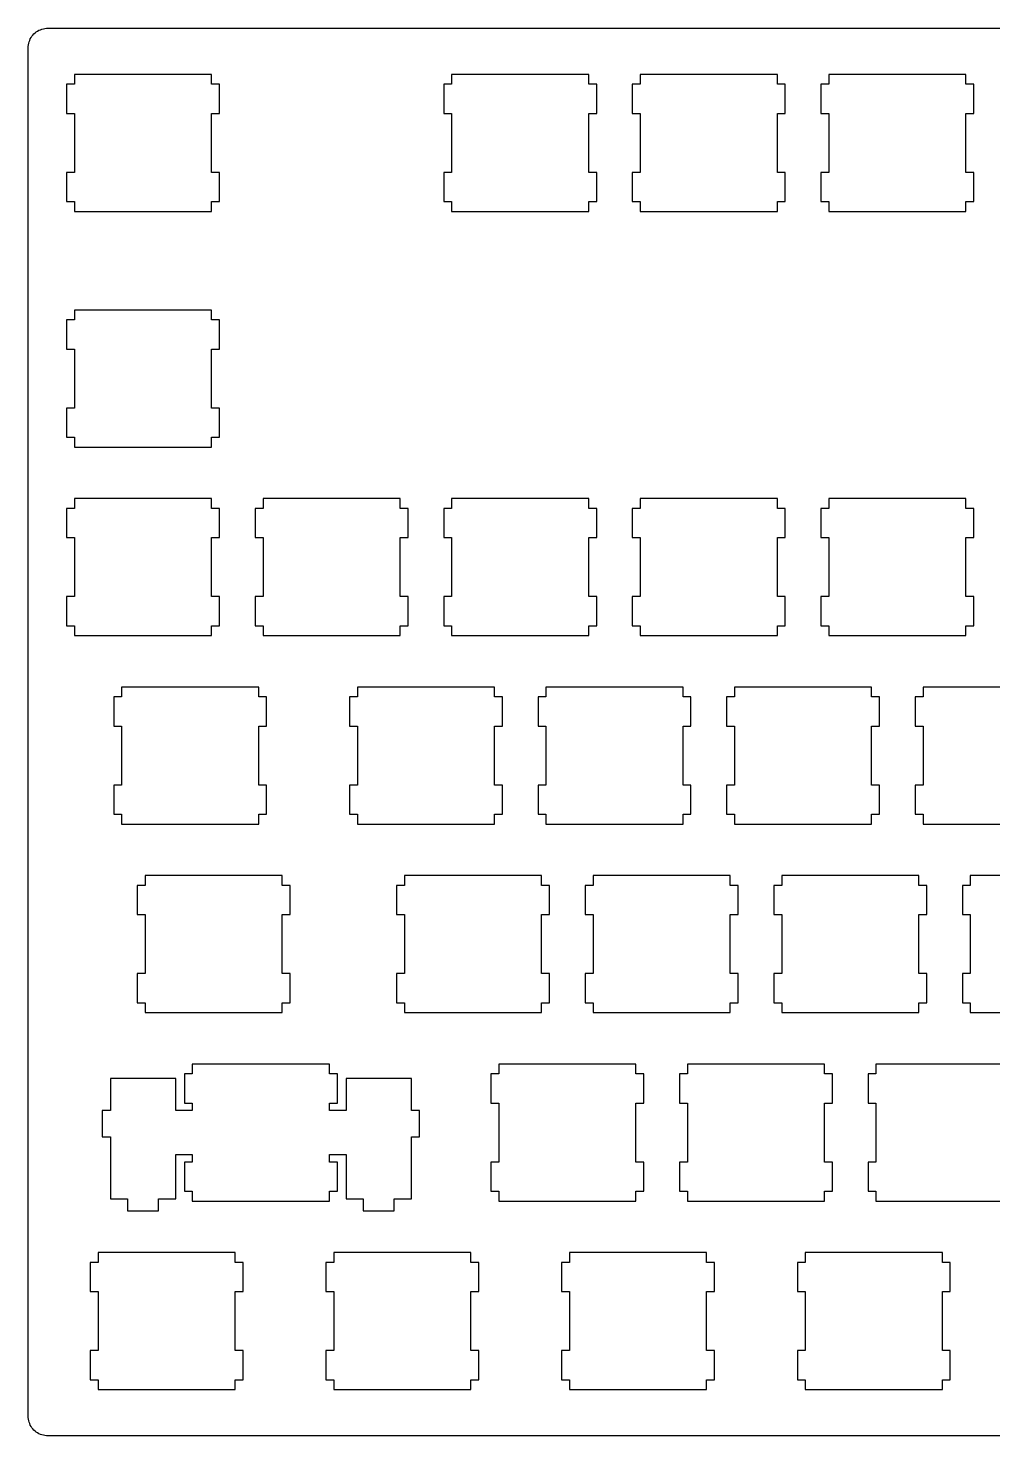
# Model space of a CAD drawing. Extents: x 0 to 433, y 0 to 142.
# Drawn here: x 0.1 to 97.5, y 0.2 to 142.4 of the extents above; entities that cross this region are included whole.
import ezdxf

# ---------------------------------------------------------------- set-up
doc = ezdxf.new("R2010")
doc.units = 0
doc.layers.get('0').update_dxf_attribs({"linetype": 'CONTINUOUS'})

msp = doc.modelspace()

# ---------------------------------------------------------------- linework, layer by layer
at = {"color": 0}
for p, q in [((1.18787, 142.209), (1.32981, 142.274)), ((1.32981, 142.274), (1.47588, 142.329)), ((1.47588, 142.329), (1.62884, 142.372)), ((1.62884, 142.372), (1.7818, 142.402)), ((1.7818, 142.402), (1.9389, 142.42)), ((1.9389, 142.42), (2.096, 142.427)), ((2.096, 142.427), (430.872, 142.427)), ((0.11989, 140.74), (0.15021, 140.893)), ((0.15021, 140.893), (0.19293, 141.046)), ((0.19293, 141.046), (0.24805, 141.192)), ((0.24805, 141.192), (0.31282, 141.334)), ((0.31282, 141.334), (0.38999, 141.472)), ((0.38999, 141.472), (0.4768, 141.603)), ((0.4768, 141.603), (0.57464, 141.726)), ((0.57464, 141.726), (0.68075, 141.841)), ((0.68075, 141.841), (0.79651, 141.948)), ((0.79651, 141.948), (0.91915, 142.045)), ((0.91915, 142.045), (1.05006, 142.132)), ((1.05006, 142.132), (1.18787, 142.209)), ((0.09508, 140.426), (0.10197, 140.583)), ((0.09508, 2.16352), (0.09508, 140.426)), ((0.10197, 140.583), (0.11989, 140.74)), ((4.77076, 136.753), (3.97013, 136.753)), ((3.97013, 136.753), (3.97013, 133.802)), ((4.77076, 137.752), (4.77076, 136.753)), ((18.6201, 137.752), (4.77076, 137.752)), ((18.6201, 136.753), (18.6201, 137.752)), ((19.4207, 136.753), (18.6201, 136.753)), ((19.4207, 133.802), (19.4207, 136.753)), ((42.8706, 136.753), (42.0702, 136.753)), ((42.0702, 136.753), (42.0702, 133.802)), ((42.8706, 137.752), (42.8706, 136.753)), ((56.72, 137.752), (42.8706, 137.752)), ((56.72, 136.753), (56.72, 137.752)), ((57.5208, 136.753), (56.72, 136.753)), ((57.5208, 133.802), (57.5208, 136.753)), ((61.9206, 136.753), (61.1202, 136.753)), ((61.1202, 136.753), (61.1202, 133.802)), ((61.9206, 137.752), (61.9206, 136.753)), ((75.77, 137.752), (61.9206, 137.752)), ((75.77, 136.753), (75.77, 137.752)), ((76.5708, 136.753), (75.77, 136.753)), ((76.5708, 133.802), (76.5708, 136.753)), ((80.9706, 136.753), (80.1702, 136.753)), ((80.1702, 136.753), (80.1702, 133.802)), ((80.9706, 137.752), (80.9706, 136.753)), ((94.82, 137.752), (80.9706, 137.752)), ((94.82, 136.753), (94.82, 137.752)), ((95.6194, 136.753), (94.82, 136.753)), ((95.6194, 133.802), (95.6194, 136.753)), ((3.97013, 133.802), (4.77076, 133.802)), ((4.77076, 133.802), (4.77076, 127.852)), ((18.6201, 127.852), (18.6201, 133.802)), ((18.6201, 133.802), (19.4207, 133.802)), ((42.0702, 133.802), (42.8706, 133.802)), ((42.8706, 133.802), (42.8706, 127.852)), ((56.72, 127.852), (56.72, 133.802)), ((56.72, 133.802), (57.5208, 133.802)), ((61.1202, 133.802), (61.9206, 133.802)), ((61.9206, 133.802), (61.9206, 127.852)), ((75.77, 127.852), (75.77, 133.802)), ((75.77, 133.802), (76.5708, 133.802)), ((80.1702, 133.802), (80.9706, 133.802)), ((80.9706, 133.802), (80.9706, 127.852)), ((94.82, 127.852), (94.82, 133.802)), ((94.82, 133.802), (95.6194, 133.802)), ((4.77076, 127.852), (3.97013, 127.852)), ((3.97013, 127.852), (3.97013, 124.901)), ((19.4207, 127.852), (18.6201, 127.852)), ((19.4207, 124.901), (19.4207, 127.852)), ((42.8706, 127.852), (42.0702, 127.852)), ((42.0702, 127.852), (42.0702, 124.901)), ((57.5208, 127.852), (56.72, 127.852)), ((57.5208, 124.901), (57.5208, 127.852)), ((61.9206, 127.852), (61.1202, 127.852)), ((61.1202, 127.852), (61.1202, 124.901)), ((76.5708, 127.852), (75.77, 127.852)), ((76.5708, 124.901), (76.5708, 127.852)), ((80.9706, 127.852), (80.1702, 127.852)), ((80.1702, 127.852), (80.1702, 124.901)), ((95.6194, 127.852), (94.82, 127.852)), ((95.6194, 124.901), (95.6194, 127.852)), ((3.97013, 124.901), (4.77076, 124.901)), ((4.77076, 124.901), (4.77076, 123.902)), ((4.77076, 123.902), (18.6201, 123.902)), ((18.6201, 123.902), (18.6201, 124.901)), ((18.6201, 124.901), (19.4207, 124.901)), ((42.0702, 124.901), (42.8706, 124.901)), ((42.8706, 124.901), (42.8706, 123.902)), ((42.8706, 123.902), (56.72, 123.902)), ((56.72, 123.902), (56.72, 124.901)), ((56.72, 124.901), (57.5208, 124.901)), ((61.1202, 124.901), (61.9206, 124.901)), ((61.9206, 124.901), (61.9206, 123.902)), ((61.9206, 123.902), (75.77, 123.902)), ((75.77, 123.902), (75.77, 124.901)), ((75.77, 124.901), (76.5708, 124.901)), ((80.1702, 124.901), (80.9706, 124.901)), ((80.9706, 124.901), (80.9706, 123.902)), ((80.9706, 123.902), (94.82, 123.902)), ((94.82, 123.902), (94.82, 124.901)), ((94.82, 124.901), (95.6194, 124.901)), ((4.77076, 113.94), (4.77076, 112.94)), ((18.6201, 113.94), (4.77076, 113.94)), ((18.6201, 112.94), (18.6201, 113.94)), ((4.77076, 112.94), (3.97013, 112.94)), ((3.97013, 112.94), (3.97013, 109.989)), ((19.4207, 112.94), (18.6201, 112.94)), ((19.4207, 109.989), (19.4207, 112.94)), ((3.97013, 109.989), (4.77076, 109.989)), ((4.77076, 109.989), (4.77076, 104.039)), ((18.6201, 104.039), (18.6201, 109.989)), ((18.6201, 109.989), (19.4207, 109.989)), ((4.77076, 104.039), (3.97013, 104.039)), ((3.97013, 104.039), (3.97013, 101.09)), ((19.4207, 104.039), (18.6201, 104.039)), ((19.4207, 101.09), (19.4207, 104.039)), ((3.97013, 101.09), (4.77076, 101.09)), ((4.77076, 101.09), (4.77076, 100.09)), ((18.6201, 100.09), (18.6201, 101.09)), ((18.6201, 101.09), (19.4207, 101.09)), ((4.77076, 100.09), (18.6201, 100.09)), ((4.77076, 94.8902), (4.77076, 93.89)), ((18.6201, 94.8902), (4.77076, 94.8902)), ((18.6201, 93.89), (18.6201, 94.8902)), ((23.8208, 94.8902), (23.8208, 93.89)), ((37.67, 94.8902), (23.8208, 94.8902)), ((37.67, 93.89), (37.67, 94.8902)), ((42.8706, 94.8902), (42.8706, 93.89)), ((56.72, 94.8902), (42.8706, 94.8902)), ((56.72, 93.89), (56.72, 94.8902)), ((61.9206, 94.8902), (61.9206, 93.89)), ((75.77, 94.8902), (61.9206, 94.8902)), ((75.77, 93.89), (75.77, 94.8902)), ((80.9706, 94.8902), (80.9706, 93.89)), ((94.82, 94.8902), (80.9706, 94.8902)), ((94.82, 93.89), (94.82, 94.8902)), ((4.77076, 93.89), (3.97013, 93.89)), ((3.97013, 93.89), (3.97013, 90.9394)), ((19.4207, 93.89), (18.6201, 93.89)), ((19.4207, 90.9394), (19.4207, 93.89)), ((23.8208, 93.89), (23.0201, 93.89)), ((23.0201, 93.89), (23.0201, 90.9394)), ((38.4708, 93.89), (37.67, 93.89)), ((38.4708, 90.9394), (38.4708, 93.89)), ((42.8706, 93.89), (42.0702, 93.89)), ((42.0702, 93.89), (42.0702, 90.9394)), ((57.5208, 93.89), (56.72, 93.89)), ((57.5208, 90.9394), (57.5208, 93.89)), ((61.9206, 93.89), (61.1202, 93.89)), ((61.1202, 93.89), (61.1202, 90.9394)), ((76.5708, 93.89), (75.77, 93.89)), ((76.5708, 90.9394), (76.5708, 93.89)), ((80.9706, 93.89), (80.1702, 93.89)), ((80.1702, 93.89), (80.1702, 90.9394)), ((95.6194, 93.89), (94.82, 93.89)), ((95.6194, 90.9394), (95.6194, 93.89)), ((3.97013, 90.9394), (4.77076, 90.9394)), ((4.77076, 90.9394), (4.77076, 84.9891)), ((18.6201, 84.9891), (18.6201, 90.9394)), ((18.6201, 90.9394), (19.4207, 90.9394)), ((23.0201, 90.9394), (23.8208, 90.9394)), ((23.8208, 90.9394), (23.8208, 84.9891)), ((37.67, 84.9891), (37.67, 90.9394)), ((37.67, 90.9394), (38.4708, 90.9394)), ((42.0702, 90.9394), (42.8706, 90.9394)), ((42.8706, 90.9394), (42.8706, 84.9891)), ((56.72, 84.9891), (56.72, 90.9394)), ((56.72, 90.9394), (57.5208, 90.9394)), ((61.1202, 90.9394), (61.9206, 90.9394)), ((61.9206, 90.9394), (61.9206, 84.9891)), ((75.77, 84.9891), (75.77, 90.9394)), ((75.77, 90.9394), (76.5708, 90.9394)), ((80.1702, 90.9394), (80.9706, 90.9394)), ((80.9706, 90.9394), (80.9706, 84.9891)), ((94.82, 84.9891), (94.82, 90.9394)), ((94.82, 90.9394), (95.6194, 90.9394)), ((4.77076, 84.9891), (3.97013, 84.9891)), ((3.97013, 84.9891), (3.97013, 82.0402)), ((19.4207, 84.9891), (18.6201, 84.9891)), ((19.4207, 82.0402), (19.4207, 84.9891)), ((23.8208, 84.9891), (23.0201, 84.9891)), ((23.0201, 84.9891), (23.0201, 82.0402)), ((38.4708, 84.9891), (37.67, 84.9891)), ((38.4708, 82.0402), (38.4708, 84.9891)), ((42.8706, 84.9891), (42.0702, 84.9891)), ((42.0702, 84.9891), (42.0702, 82.0402)), ((57.5208, 84.9891), (56.72, 84.9891)), ((57.5208, 82.0402), (57.5208, 84.9891)), ((61.9206, 84.9891), (61.1202, 84.9891)), ((61.1202, 84.9891), (61.1202, 82.0402)), ((76.5708, 84.9891), (75.77, 84.9891)), ((76.5708, 82.0402), (76.5708, 84.9891)), ((80.9706, 84.9891), (80.1702, 84.9891)), ((80.1702, 84.9891), (80.1702, 82.0402)), ((95.6194, 84.9891), (94.82, 84.9891)), ((95.6194, 82.0402), (95.6194, 84.9891)), ((3.97013, 82.0402), (4.77076, 82.0402)), ((4.77076, 82.0402), (4.77076, 81.0398)), ((18.6201, 81.0398), (18.6201, 82.0402)), ((18.6201, 82.0402), (19.4207, 82.0402)), ((23.0201, 82.0402), (23.8208, 82.0402)), ((23.8208, 82.0402), (23.8208, 81.0398)), ((37.67, 81.0398), (37.67, 82.0402)), ((37.67, 82.0402), (38.4708, 82.0402)), ((42.0702, 82.0402), (42.8706, 82.0402)), ((42.8706, 82.0402), (42.8706, 81.0398)), ((56.72, 81.0398), (56.72, 82.0402)), ((56.72, 82.0402), (57.5208, 82.0402)), ((61.1202, 82.0402), (61.9206, 82.0402)), ((61.9206, 82.0402), (61.9206, 81.0398)), ((75.77, 81.0398), (75.77, 82.0402)), ((75.77, 82.0402), (76.5708, 82.0402)), ((80.1702, 82.0402), (80.9706, 82.0402)), ((80.9706, 82.0402), (80.9706, 81.0398)), ((94.82, 81.0398), (94.82, 82.0402)), ((94.82, 82.0402), (95.6194, 82.0402)), ((4.77076, 81.0398), (18.6201, 81.0398)), ((23.8208, 81.0398), (37.67, 81.0398)), ((42.8706, 81.0398), (56.72, 81.0398)), ((61.9206, 81.0398), (75.77, 81.0398)), ((80.9706, 81.0398), (94.82, 81.0398)), ((9.53188, 75.8402), (9.53188, 74.84)), ((23.3826, 75.8402), (9.53188, 75.8402)), ((23.3826, 74.84), (23.3826, 75.8402)), ((33.3458, 75.8402), (33.3458, 74.84)), ((47.195, 75.8402), (33.3458, 75.8402)), ((47.195, 74.84), (47.195, 75.8402)), ((52.3956, 75.8402), (52.3956, 74.84)), ((66.245, 75.8402), (52.3956, 75.8402)), ((66.245, 74.84), (66.245, 75.8402)), ((71.4456, 75.8402), (71.4456, 74.84)), ((85.295, 75.8402), (71.4456, 75.8402)), ((85.295, 74.84), (85.295, 75.8402)), ((90.4946, 75.8402), (90.4946, 74.84)), ((104.345, 75.8402), (90.4946, 75.8402)), ((9.53188, 74.84), (8.73263, 74.84)), ((8.73263, 74.84), (8.73263, 71.8894)), ((24.1818, 74.84), (23.3826, 74.84)), ((24.1818, 71.8894), (24.1818, 74.84)), ((33.3458, 74.84), (32.5451, 74.84)), ((32.5451, 74.84), (32.5451, 71.8894)), ((47.9958, 74.84), (47.195, 74.84)), ((47.9958, 71.8894), (47.9958, 74.84)), ((52.3956, 74.84), (51.5952, 74.84)), ((51.5952, 74.84), (51.5952, 71.8894)), ((67.0444, 74.84), (66.245, 74.84)), ((67.0444, 71.8894), (67.0444, 74.84)), ((71.4456, 74.84), (70.6452, 74.84)), ((70.6452, 74.84), (70.6452, 71.8894)), ((86.0944, 74.84), (85.295, 74.84)), ((86.0944, 71.8894), (86.0944, 74.84)), ((90.4946, 74.84), (89.6952, 74.84)), ((89.6952, 74.84), (89.6952, 71.8894)), ((8.73263, 71.8894), (9.53188, 71.8894)), ((9.53188, 71.8894), (9.53188, 65.9391)), ((23.3826, 65.9391), (23.3826, 71.8894)), ((23.3826, 71.8894), (24.1818, 71.8894)), ((32.5451, 71.8894), (33.3458, 71.8894)), ((33.3458, 71.8894), (33.3458, 65.9391)), ((47.195, 65.9391), (47.195, 71.8894)), ((47.195, 71.8894), (47.9958, 71.8894)), ((51.5952, 71.8894), (52.3956, 71.8894)), ((52.3956, 71.8894), (52.3956, 65.9391)), ((66.245, 65.9391), (66.245, 71.8894)), ((66.245, 71.8894), (67.0444, 71.8894)), ((70.6452, 71.8894), (71.4456, 71.8894)), ((71.4456, 71.8894), (71.4456, 65.9391)), ((85.295, 65.9391), (85.295, 71.8894)), ((85.295, 71.8894), (86.0944, 71.8894)), ((89.6952, 71.8894), (90.4946, 71.8894)), ((90.4946, 71.8894), (90.4946, 65.9391)), ((9.53188, 65.9391), (8.73263, 65.9391)), ((8.73263, 65.9391), (8.73263, 62.9902)), ((24.1818, 65.9391), (23.3826, 65.9391)), ((24.1818, 62.9902), (24.1818, 65.9391)), ((33.3458, 65.9391), (32.5451, 65.9391)), ((32.5451, 65.9391), (32.5451, 62.9902)), ((47.9958, 65.9391), (47.195, 65.9391)), ((47.9958, 62.9902), (47.9958, 65.9391)), ((52.3956, 65.9391), (51.5952, 65.9391)), ((51.5952, 65.9391), (51.5952, 62.9902)), ((67.0444, 65.9391), (66.245, 65.9391)), ((67.0444, 62.9902), (67.0444, 65.9391)), ((71.4456, 65.9391), (70.6452, 65.9391)), ((70.6452, 65.9391), (70.6452, 62.9902)), ((86.0944, 65.9391), (85.295, 65.9391)), ((86.0944, 62.9902), (86.0944, 65.9391)), ((90.4946, 65.9391), (89.6952, 65.9391)), ((89.6952, 65.9391), (89.6952, 62.9902)), ((8.73263, 62.9902), (9.53188, 62.9902)), ((9.53188, 62.9902), (9.53188, 61.9898)), ((23.3826, 61.9898), (23.3826, 62.9902)), ((23.3826, 62.9902), (24.1818, 62.9902)), ((32.5451, 62.9902), (33.3458, 62.9902)), ((33.3458, 62.9902), (33.3458, 61.9898)), ((47.195, 61.9898), (47.195, 62.9902)), ((47.195, 62.9902), (47.9958, 62.9902)), ((51.5952, 62.9902), (52.3956, 62.9902)), ((52.3956, 62.9902), (52.3956, 61.9898)), ((66.245, 61.9898), (66.245, 62.9902)), ((66.245, 62.9902), (67.0444, 62.9902)), ((70.6452, 62.9902), (71.4456, 62.9902)), ((71.4456, 62.9902), (71.4456, 61.9898)), ((85.295, 61.9898), (85.295, 62.9902)), ((85.295, 62.9902), (86.0944, 62.9902)), ((89.6952, 62.9902), (90.4946, 62.9902)), ((90.4946, 62.9902), (90.4946, 61.9898)), ((9.53188, 61.9898), (23.3826, 61.9898)), ((33.3458, 61.9898), (47.195, 61.9898)), ((52.3956, 61.9898), (66.245, 61.9898)), ((71.4456, 61.9898), (85.295, 61.9898)), ((90.4946, 61.9898), (104.345, 61.9898)), ((11.9131, 55.79), (11.1139, 55.79)), ((11.1139, 55.79), (11.1139, 52.8394)), ((11.9131, 56.7902), (11.9131, 55.79)), ((25.7638, 56.7902), (11.9131, 56.7902)), ((25.7638, 55.79), (25.7638, 56.7902)), ((26.5631, 55.79), (25.7638, 55.79)), ((26.5631, 52.8394), (26.5631, 55.79)), ((38.1071, 55.79), (37.3077, 55.79)), ((37.3077, 55.79), (37.3077, 52.8394)), ((38.1071, 56.7902), (38.1071, 55.79)), ((51.9575, 56.7902), (38.1071, 56.7902)), ((51.9575, 55.79), (51.9575, 56.7902)), ((52.7569, 55.79), (51.9575, 55.79)), ((52.7569, 52.8394), (52.7569, 55.79)), ((57.1571, 55.79), (56.3577, 55.79)), ((56.3577, 55.79), (56.3577, 52.8394)), ((57.1571, 56.7902), (57.1571, 55.79)), ((71.0075, 56.7902), (57.1571, 56.7902)), ((71.0075, 55.79), (71.0075, 56.7902)), ((71.8069, 55.79), (71.0075, 55.79)), ((71.8069, 52.8394), (71.8069, 55.79)), ((76.2071, 55.79), (75.4077, 55.79)), ((75.4077, 55.79), (75.4077, 52.8394)), ((76.2071, 56.7902), (76.2071, 55.79)), ((90.0575, 56.7902), (76.2071, 56.7902)), ((90.0575, 55.79), (90.0575, 56.7902)), ((90.8569, 55.79), (90.0575, 55.79)), ((90.8569, 52.8394), (90.8569, 55.79)), ((95.2571, 55.79), (94.4577, 55.79)), ((94.4577, 55.79), (94.4577, 52.8394)), ((95.2571, 56.7902), (95.2571, 55.79)), ((109.107, 56.7902), (95.2571, 56.7902)), ((11.1139, 52.8394), (11.9131, 52.8394)), ((11.9131, 52.8394), (11.9131, 46.8891)), ((25.7638, 46.8891), (25.7638, 52.8394)), ((25.7638, 52.8394), (26.5631, 52.8394)), ((37.3077, 52.8394), (38.1071, 52.8394)), ((38.1071, 52.8394), (38.1071, 46.8891)), ((51.9575, 46.8891), (51.9575, 52.8394)), ((51.9575, 52.8394), (52.7569, 52.8394)), ((56.3577, 52.8394), (57.1571, 52.8394)), ((57.1571, 52.8394), (57.1571, 46.8891)), ((71.0075, 46.8891), (71.0075, 52.8394)), ((71.0075, 52.8394), (71.8069, 52.8394)), ((75.4077, 52.8394), (76.2071, 52.8394)), ((76.2071, 52.8394), (76.2071, 46.8891)), ((90.0575, 46.8891), (90.0575, 52.8394)), ((90.0575, 52.8394), (90.8569, 52.8394)), ((94.4577, 52.8394), (95.2571, 52.8394)), ((95.2571, 52.8394), (95.2571, 46.8891)), ((11.9131, 46.8891), (11.1139, 46.8891)), ((11.1139, 46.8891), (11.1139, 43.9402)), ((26.5631, 46.8891), (25.7638, 46.8891)), ((26.5631, 43.9402), (26.5631, 46.8891)), ((38.1071, 46.8891), (37.3077, 46.8891)), ((37.3077, 46.8891), (37.3077, 43.9402)), ((52.7569, 46.8891), (51.9575, 46.8891)), ((52.7569, 43.9402), (52.7569, 46.8891)), ((57.1571, 46.8891), (56.3577, 46.8891)), ((56.3577, 46.8891), (56.3577, 43.9402)), ((71.8069, 46.8891), (71.0075, 46.8891)), ((71.8069, 43.9402), (71.8069, 46.8891)), ((76.2071, 46.8891), (75.4077, 46.8891)), ((75.4077, 46.8891), (75.4077, 43.9402)), ((90.8569, 46.8891), (90.0575, 46.8891)), ((90.8569, 43.9402), (90.8569, 46.8891)), ((95.2571, 46.8891), (94.4577, 46.8891)), ((94.4577, 46.8891), (94.4577, 43.9402)), ((11.1139, 43.9402), (11.9131, 43.9402)), ((11.9131, 43.9402), (11.9131, 42.9398)), ((11.9131, 42.9398), (25.7638, 42.9398)), ((25.7638, 42.9398), (25.7638, 43.9402)), ((25.7638, 43.9402), (26.5631, 43.9402)), ((37.3077, 43.9402), (38.1071, 43.9402)), ((38.1071, 43.9402), (38.1071, 42.9398)), ((38.1071, 42.9398), (51.9575, 42.9398)), ((51.9575, 42.9398), (51.9575, 43.9402)), ((51.9575, 43.9402), (52.7569, 43.9402)), ((56.3577, 43.9402), (57.1571, 43.9402)), ((57.1571, 43.9402), (57.1571, 42.9398)), ((57.1571, 42.9398), (71.0075, 42.9398)), ((71.0075, 42.9398), (71.0075, 43.9402)), ((71.0075, 43.9402), (71.8069, 43.9402)), ((75.4077, 43.9402), (76.2071, 43.9402)), ((76.2071, 43.9402), (76.2071, 42.9398)), ((76.2071, 42.9398), (90.0575, 42.9398)), ((90.0575, 42.9398), (90.0575, 43.9402)), ((90.0575, 43.9402), (90.8569, 43.9402)), ((94.4577, 43.9402), (95.2571, 43.9402)), ((95.2571, 43.9402), (95.2571, 42.9398)), ((95.2571, 42.9398), (109.107, 42.9398)), ((16.677, 37.7402), (16.677, 36.74)), ((30.5263, 37.7402), (16.677, 37.7402)), ((30.5263, 36.74), (30.5263, 37.7402)), ((47.6321, 37.7402), (47.6321, 36.74)), ((61.4825, 37.7402), (47.6321, 37.7402)), ((61.4825, 36.74), (61.4825, 37.7402)), ((66.6821, 37.7402), (66.6821, 36.74)), ((80.5325, 37.7402), (66.6821, 37.7402)), ((80.5325, 36.74), (80.5325, 37.7402)), ((85.7321, 37.7402), (85.7321, 36.74)), ((99.5825, 37.7402), (85.7321, 37.7402)), ((15.0013, 36.2701), (8.4019, 36.2701)), ((8.4019, 36.2701), (8.4019, 33.0399)), ((15.0013, 33.0399), (15.0013, 36.2701)), ((16.677, 36.74), (15.8764, 36.74)), ((15.8764, 36.74), (15.8764, 33.7895)), ((31.3269, 36.74), (30.5263, 36.74)), ((31.3269, 33.7895), (31.3269, 36.74)), ((38.8013, 36.2701), (32.202, 36.2701)), ((32.202, 36.2701), (32.202, 33.0399)), ((38.8013, 33.0399), (38.8013, 36.2701)), ((47.6321, 36.74), (46.8327, 36.74)), ((46.8327, 36.74), (46.8327, 33.7895)), ((62.2819, 36.74), (61.4825, 36.74)), ((62.2819, 33.7895), (62.2819, 36.74)), ((66.6821, 36.74), (65.8827, 36.74)), ((65.8827, 36.74), (65.8827, 33.7895)), ((81.3319, 36.74), (80.5325, 36.74)), ((81.3319, 33.7895), (81.3319, 36.74)), ((85.7321, 36.74), (84.9327, 36.74)), ((84.9327, 36.74), (84.9327, 33.7895)), ((8.4019, 33.0399), (7.57647, 33.0399)), ((7.57647, 33.0399), (7.57647, 30.3899)), ((16.677, 33.0399), (15.0013, 33.0399)), ((15.8764, 33.7895), (16.677, 33.7895)), ((16.677, 33.7895), (16.677, 33.0399)), ((30.5263, 33.0399), (30.5263, 33.7895)), ((30.5263, 33.7895), (31.3269, 33.7895)), ((32.202, 33.0399), (30.5263, 33.0399)), ((39.6268, 33.0399), (38.8013, 33.0399)), ((39.6268, 30.3899), (39.6268, 33.0399)), ((46.8327, 33.7895), (47.6321, 33.7895)), ((47.6321, 33.7895), (47.6321, 27.8391)), ((61.4825, 27.8391), (61.4825, 33.7895)), ((61.4825, 33.7895), (62.2819, 33.7895)), ((65.8827, 33.7895), (66.6821, 33.7895)), ((66.6821, 33.7895), (66.6821, 27.8391)), ((80.5325, 27.8391), (80.5325, 33.7895)), ((80.5325, 33.7895), (81.3319, 33.7895)), ((84.9327, 33.7895), (85.7321, 33.7895)), ((85.7321, 33.7895), (85.7321, 27.8391)), ((7.57647, 30.3899), (8.4019, 30.3899)), ((8.4019, 30.3899), (8.4019, 24.1198)), ((38.8013, 24.1198), (38.8013, 30.3899)), ((38.8013, 30.3899), (39.6268, 30.3899)), ((15.0013, 24.1198), (15.0013, 28.5902)), ((15.0013, 28.5902), (16.677, 28.5902)), ((16.677, 28.5902), (16.677, 27.8391)), ((30.5263, 27.8391), (30.5263, 28.5902)), ((30.5263, 28.5902), (32.202, 28.5902)), ((32.202, 28.5902), (32.202, 24.1198)), ((16.677, 27.8391), (15.8764, 27.8391)), ((15.8764, 27.8391), (15.8764, 24.8901)), ((31.3269, 27.8391), (30.5263, 27.8391)), ((31.3269, 24.8901), (31.3269, 27.8391)), ((47.6321, 27.8391), (46.8327, 27.8391)), ((46.8327, 27.8391), (46.8327, 24.8901)), ((62.2819, 27.8391), (61.4825, 27.8391)), ((62.2819, 24.8901), (62.2819, 27.8391)), ((66.6821, 27.8391), (65.8827, 27.8391)), ((65.8827, 27.8391), (65.8827, 24.8901)), ((81.3319, 27.8391), (80.5325, 27.8391)), ((81.3319, 24.8901), (81.3319, 27.8391)), ((85.7321, 27.8391), (84.9327, 27.8391)), ((84.9327, 27.8391), (84.9327, 24.8901)), ((15.8764, 24.8901), (16.677, 24.8901)), ((16.677, 24.8901), (16.677, 23.8897)), ((30.5263, 23.8897), (30.5263, 24.8901)), ((30.5263, 24.8901), (31.3269, 24.8901)), ((46.8327, 24.8901), (47.6321, 24.8901)), ((47.6321, 24.8901), (47.6321, 23.8897)), ((61.4825, 23.8897), (61.4825, 24.8901)), ((61.4825, 24.8901), (62.2819, 24.8901)), ((65.8827, 24.8901), (66.6821, 24.8901)), ((66.6821, 24.8901), (66.6821, 23.8897)), ((80.5325, 23.8897), (80.5325, 24.8901)), ((80.5325, 24.8901), (81.3319, 24.8901)), ((84.9327, 24.8901), (85.7321, 24.8901)), ((85.7321, 24.8901), (85.7321, 23.8897)), ((8.4019, 24.1198), (10.1258, 24.1198)), ((10.1258, 24.1198), (10.1258, 22.9196)), ((10.1258, 22.9196), (13.276, 22.9196)), ((13.276, 22.9196), (13.276, 24.1198)), ((13.276, 24.1198), (15.0013, 24.1198)), ((16.677, 23.8897), (30.5263, 23.8897)), ((32.202, 24.1198), (33.9259, 24.1198)), ((33.9259, 24.1198), (33.9259, 22.9196)), ((33.9259, 22.9196), (37.0762, 22.9196)), ((37.0762, 22.9196), (37.0762, 24.1198)), ((37.0762, 24.1198), (38.8013, 24.1198)), ((47.6321, 23.8897), (61.4825, 23.8897)), ((66.6821, 23.8897), (80.5325, 23.8897)), ((85.7321, 23.8897), (99.5825, 23.8897)), ((7.152, 18.6903), (7.152, 17.6899)), ((21.0013, 18.6903), (7.152, 18.6903)), ((21.0013, 17.6899), (21.0013, 18.6903)), ((30.9631, 18.6903), (30.9631, 17.6899)), ((44.8137, 18.6903), (30.9631, 18.6903)), ((44.8137, 17.6899), (44.8137, 18.6903)), ((54.7769, 18.6903), (54.7769, 17.6899)), ((68.6262, 18.6903), (54.7769, 18.6903)), ((68.6262, 17.6899), (68.6262, 18.6903)), ((78.5883, 18.6903), (78.5883, 17.6899)), ((92.4387, 18.6903), (78.5883, 18.6903)), ((92.4387, 17.6899), (92.4387, 18.6903)), ((7.152, 17.6899), (6.35138, 17.6899)), ((6.35138, 17.6899), (6.35138, 14.7395)), ((21.8019, 17.6899), (21.0013, 17.6899)), ((21.8019, 14.7395), (21.8019, 17.6899)), ((30.9631, 17.6899), (30.1639, 17.6899)), ((30.1639, 17.6899), (30.1639, 14.7395)), ((45.6131, 17.6899), (44.8137, 17.6899)), ((45.6131, 14.7395), (45.6131, 17.6899)), ((54.7769, 17.6899), (53.9764, 17.6899)), ((53.9764, 17.6899), (53.9764, 14.7395)), ((69.427, 17.6899), (68.6262, 17.6899)), ((69.427, 14.7395), (69.427, 17.6899)), ((78.5883, 17.6899), (77.7889, 17.6899)), ((77.7889, 17.6899), (77.7889, 14.7395)), ((93.2381, 17.6899), (92.4387, 17.6899)), ((93.2381, 14.7395), (93.2381, 17.6899)), ((6.35138, 14.7395), (7.152, 14.7395)), ((7.152, 14.7395), (7.152, 8.78914)), ((21.0013, 8.78914), (21.0013, 14.7395)), ((21.0013, 14.7395), (21.8019, 14.7395)), ((30.1639, 14.7395), (30.9631, 14.7395)), ((30.9631, 14.7395), (30.9631, 8.78914)), ((44.8137, 8.78914), (44.8137, 14.7395)), ((44.8137, 14.7395), (45.6131, 14.7395)), ((53.9764, 14.7395), (54.7769, 14.7395)), ((54.7769, 14.7395), (54.7769, 8.78914)), ((68.6262, 8.78914), (68.6262, 14.7395)), ((68.6262, 14.7395), (69.427, 14.7395)), ((77.7889, 14.7395), (78.5883, 14.7395)), ((78.5883, 14.7395), (78.5883, 8.78914)), ((92.4387, 8.78914), (92.4387, 14.7395)), ((92.4387, 14.7395), (93.2381, 14.7395)), ((7.152, 8.78914), (6.35138, 8.78914)), ((6.35138, 8.78914), (6.35138, 5.84013)), ((21.8019, 8.78914), (21.0013, 8.78914)), ((21.8019, 5.84013), (21.8019, 8.78914)), ((30.9631, 8.78914), (30.1639, 8.78914)), ((30.1639, 8.78914), (30.1639, 5.84013)), ((45.6131, 8.78914), (44.8137, 8.78914)), ((45.6131, 5.84013), (45.6131, 8.78914)), ((54.7769, 8.78914), (53.9764, 8.78914)), ((53.9764, 8.78914), (53.9764, 5.84013)), ((69.427, 8.78914), (68.6262, 8.78914)), ((69.427, 5.84013), (69.427, 8.78914)), ((78.5883, 8.78914), (77.7889, 8.78914)), ((77.7889, 8.78914), (77.7889, 5.84013)), ((93.2381, 8.78914), (92.4387, 8.78914)), ((93.2381, 5.84013), (93.2381, 8.78914)), ((6.35138, 5.84013), (7.152, 5.84013)), ((7.152, 5.84013), (7.152, 4.83969)), ((21.0013, 4.83969), (21.0013, 5.84013)), ((21.0013, 5.84013), (21.8019, 5.84013)), ((30.1639, 5.84013), (30.9631, 5.84013)), ((30.9631, 5.84013), (30.9631, 4.83969)), ((44.8137, 4.83969), (44.8137, 5.84013)), ((44.8137, 5.84013), (45.6131, 5.84013)), ((53.9764, 5.84013), (54.7769, 5.84013)), ((54.7769, 5.84013), (54.7769, 4.83969)), ((68.6262, 4.83969), (68.6262, 5.84013)), ((68.6262, 5.84013), (69.427, 5.84013)), ((77.7889, 5.84013), (78.5883, 5.84013)), ((78.5883, 5.84013), (78.5883, 4.83969)), ((92.4387, 4.83969), (92.4387, 5.84013)), ((92.4387, 5.84013), (93.2381, 5.84013)), ((7.152, 4.83969), (21.0013, 4.83969)), ((30.9631, 4.83969), (44.8137, 4.83969)), ((54.7769, 4.83969), (68.6262, 4.83969)), ((78.5883, 4.83969), (92.4387, 4.83969)), ((0.10197, 2.00642), (0.09508, 2.16352)), ((0.11989, 1.8507), (0.10197, 2.00642)), ((0.15021, 1.69636), (0.11989, 1.8507)), ((0.19293, 1.54616), (0.15021, 1.69636)), ((0.24805, 1.39871), (0.19293, 1.54616)), ((0.31282, 1.25539), (0.24805, 1.39871)), ((0.38999, 1.11897), (0.31282, 1.25539)), ((0.4768, 0.98805), (0.38999, 1.11897)), ((0.57464, 0.86541), (0.4768, 0.98805)), ((0.68075, 0.74965), (0.57464, 0.86541)), ((0.79651, 0.64216), (0.68075, 0.74965)), ((0.91915, 0.5457), (0.79651, 0.64216)), ((1.05006, 0.45889), (0.91915, 0.5457)), ((1.18787, 0.38172), (1.05006, 0.45889)), ((1.32981, 0.31557), (1.18787, 0.38172)), ((1.47588, 0.26183), (1.32981, 0.31557)), ((1.62884, 0.21911), (1.47588, 0.26183)), ((1.7818, 0.18879), (1.62884, 0.21911)), ((1.9389, 0.1695), (1.7818, 0.18879)), ((2.096, 0.16399), (1.9389, 0.1695)), ((430.872, 0.16399), (2.096, 0.16399))]:
    msp.add_line(p, q, dxfattribs=at)

doc.saveas('drawing.dxf')
